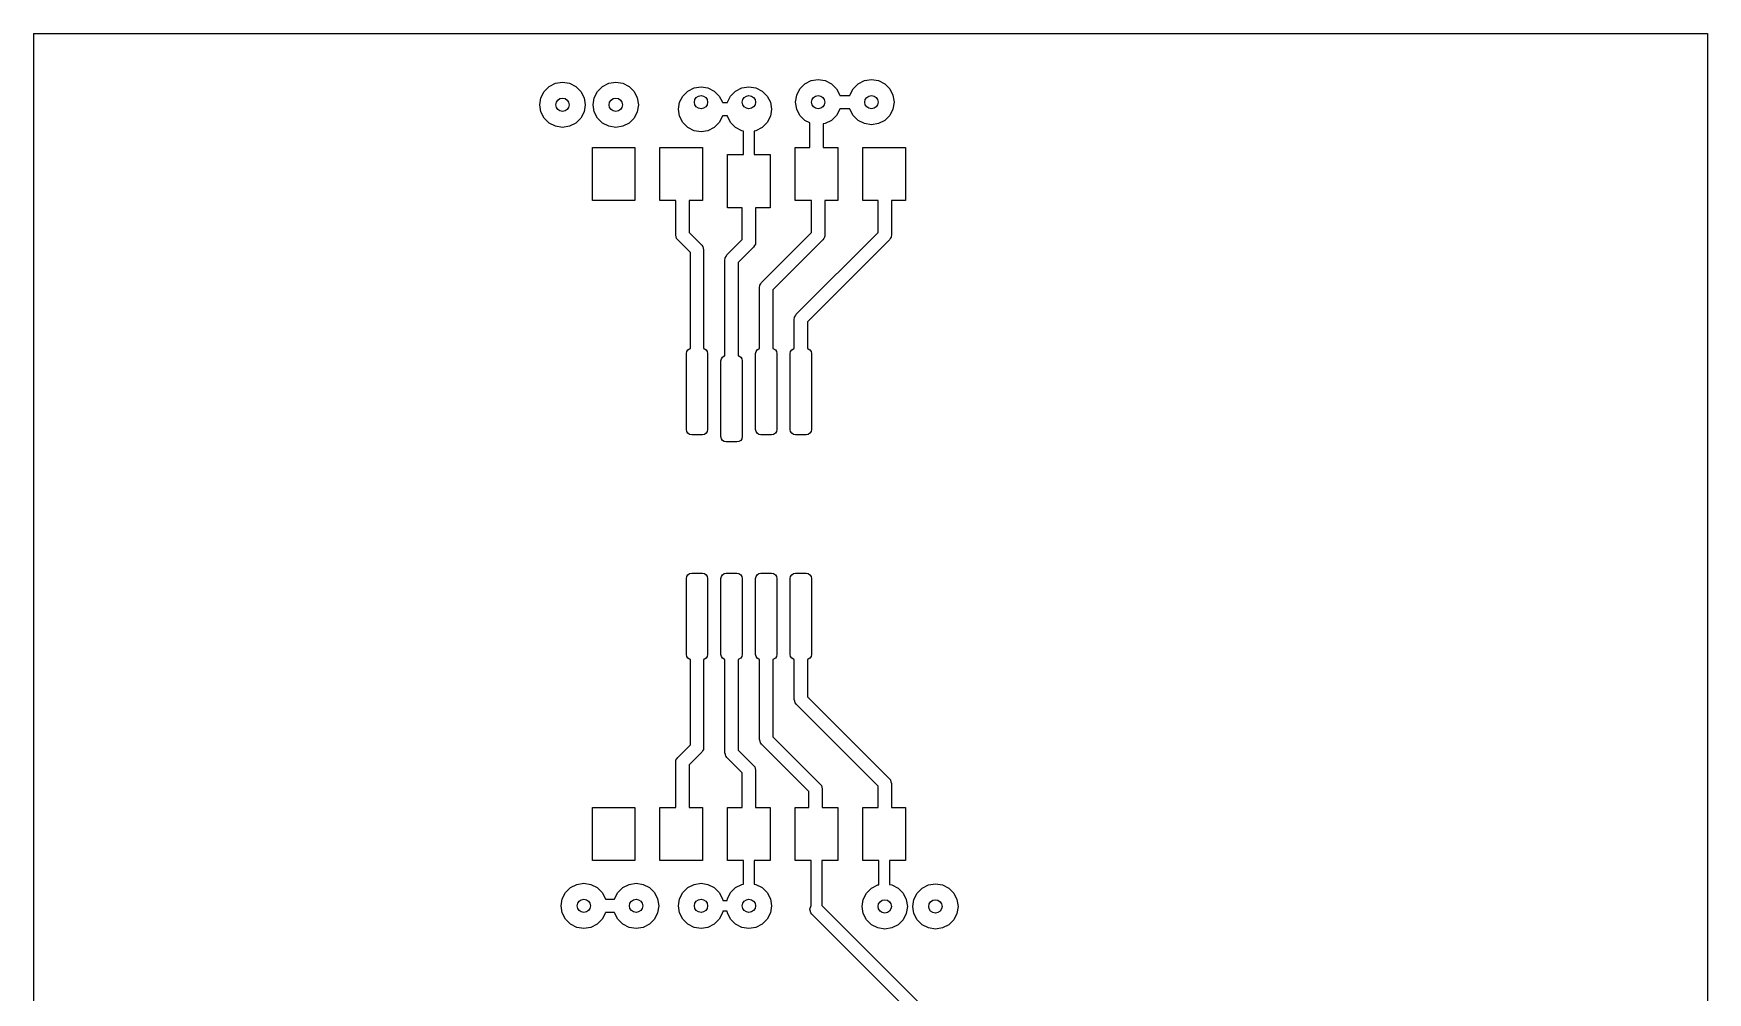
# Model space of a CAD drawing. Header units: millimetres. Extents: x -19 to 12.4, y -42 to 15.6.
# Drawn here: x -19.02 to 12.41, y -2.42 to 15.59 of the extents above; entities that cross this region are included whole.
import ezdxf

# ---------------------------------------------------------------- set-up
doc = ezdxf.new("R2010")
doc.units = ezdxf.units.MM

msp = doc.modelspace()

# ---------------------------------------------------------------- linework, layer by layer
at = {"color": 7, "linetype": 'Continuous'}
for p, q in [((-19.016, 15.594), (12.412, 15.594)), ((-19.016, 15.594), (-19.016, -42.046)), ((12.412, 15.594), (12.412, -42.046)), ((-9.488, 14.386), (-9.428, 14.504)), ((-9.428, 14.504), (-9.334, 14.598)), ((-9.334, 14.598), (-9.215, 14.658)), ((-9.215, 14.658), (-9.084, 14.679)), ((-9.084, 14.679), (-8.953, 14.658)), ((-8.953, 14.658), (-8.834, 14.598)), ((-8.834, 14.598), (-8.74, 14.504)), ((-8.74, 14.504), (-8.68, 14.386)), ((-8.488, 14.386), (-8.428, 14.504)), ((-8.428, 14.504), (-8.334, 14.598)), ((-8.334, 14.598), (-8.215, 14.658)), ((-8.215, 14.658), (-8.084, 14.679)), ((-8.084, 14.679), (-7.953, 14.658)), ((-7.953, 14.658), (-7.834, 14.598)), ((-7.834, 14.598), (-7.74, 14.504)), ((-7.74, 14.504), (-7.68, 14.386)), ((-6.828, 14.419), (-6.734, 14.513)), ((-6.734, 14.513), (-6.615, 14.573)), ((-6.615, 14.573), (-6.484, 14.594)), ((-6.484, 14.594), (-6.353, 14.573)), ((-6.353, 14.573), (-6.234, 14.513)), ((-6.234, 14.513), (-6.14, 14.419)), ((-5.928, 14.419), (-5.834, 14.513)), ((-5.834, 14.513), (-5.715, 14.573)), ((-5.715, 14.573), (-5.584, 14.594)), ((-5.584, 14.594), (-5.453, 14.573)), ((-5.453, 14.573), (-5.334, 14.513)), ((-5.334, 14.513), (-5.24, 14.419)), ((-4.688, 14.436), (-4.628, 14.554)), ((-4.628, 14.554), (-4.534, 14.648)), ((-4.534, 14.648), (-4.415, 14.708)), ((-4.415, 14.708), (-4.284, 14.729)), ((-4.284, 14.729), (-4.153, 14.708)), ((-4.153, 14.708), (-4.034, 14.648)), ((-4.034, 14.648), (-3.94, 14.554)), ((-3.94, 14.554), (-3.88, 14.436)), ((-3.688, 14.436), (-3.628, 14.554)), ((-3.628, 14.554), (-3.534, 14.648)), ((-3.534, 14.648), (-3.415, 14.708)), ((-3.415, 14.708), (-3.284, 14.729)), ((-3.284, 14.729), (-3.153, 14.708)), ((-3.153, 14.708), (-3.034, 14.648)), ((-3.034, 14.648), (-2.94, 14.554)), ((-2.94, 14.554), (-2.88, 14.436)), ((-9.509, 14.254), (-9.488, 14.386)), ((-9.488, 14.123), (-9.509, 14.254)), ((-8.68, 14.386), (-8.659, 14.254)), ((-8.659, 14.254), (-8.68, 14.123)), ((-8.509, 14.254), (-8.488, 14.386)), ((-8.488, 14.123), (-8.509, 14.254)), ((-7.68, 14.386), (-7.659, 14.254)), ((-7.659, 14.254), (-7.68, 14.123)), ((-6.909, 14.169), (-6.888, 14.301)), ((-6.888, 14.038), (-6.909, 14.169)), ((-6.888, 14.301), (-6.828, 14.419)), ((-6.14, 14.419), (-6.08, 14.301)), ((-6.08, 14.301), (-6.079, 14.294)), ((-6.079, 14.294), (-5.989, 14.294)), ((-5.989, 14.294), (-5.988, 14.301)), ((-5.988, 14.301), (-5.928, 14.419)), ((-5.24, 14.419), (-5.18, 14.301)), ((-5.18, 14.301), (-5.159, 14.169)), ((-5.159, 14.169), (-5.18, 14.038)), ((-4.709, 14.304), (-4.688, 14.436)), ((-4.688, 14.173), (-4.709, 14.304)), ((-4.628, 14.054), (-4.688, 14.173)), ((-3.88, 14.173), (-3.94, 14.054)), ((-3.88, 14.436), (-3.879, 14.429)), ((-3.879, 14.179), (-3.88, 14.173)), ((-3.879, 14.429), (-3.689, 14.429)), ((-3.689, 14.179), (-3.879, 14.179)), ((-3.689, 14.429), (-3.688, 14.436)), ((-3.688, 14.173), (-3.689, 14.179)), ((-3.628, 14.054), (-3.688, 14.173)), ((-2.88, 14.173), (-2.94, 14.054)), ((-2.88, 14.436), (-2.859, 14.304)), ((-2.859, 14.304), (-2.88, 14.173)), ((-9.428, 14.004), (-9.488, 14.123)), ((-9.334, 13.91), (-9.428, 14.004)), ((-9.215, 13.85), (-9.334, 13.91)), ((-9.084, 13.829), (-9.215, 13.85)), ((-8.953, 13.85), (-9.084, 13.829)), ((-8.834, 13.91), (-8.953, 13.85)), ((-8.74, 14.004), (-8.834, 13.91)), ((-8.68, 14.123), (-8.74, 14.004)), ((-8.428, 14.004), (-8.488, 14.123)), ((-8.334, 13.91), (-8.428, 14.004)), ((-8.215, 13.85), (-8.334, 13.91)), ((-8.084, 13.829), (-8.215, 13.85)), ((-7.953, 13.85), (-8.084, 13.829)), ((-7.834, 13.91), (-7.953, 13.85)), ((-7.74, 14.004), (-7.834, 13.91)), ((-7.68, 14.123), (-7.74, 14.004)), ((-6.828, 13.919), (-6.888, 14.038)), ((-6.734, 13.825), (-6.828, 13.919)), ((-6.14, 13.919), (-6.234, 13.825)), ((-6.08, 14.038), (-6.14, 13.919)), ((-6.079, 14.044), (-6.08, 14.038)), ((-5.989, 14.044), (-6.079, 14.044)), ((-5.988, 14.038), (-5.989, 14.044)), ((-5.928, 13.919), (-5.988, 14.038)), ((-5.834, 13.825), (-5.928, 13.919)), ((-5.24, 13.919), (-5.334, 13.825)), ((-5.18, 14.038), (-5.24, 13.919)), ((-4.534, 13.96), (-4.628, 14.054)), ((-4.439, 13.912), (-4.534, 13.96)), ((-4.439, 13.454), (-4.439, 13.912)), ((-4.153, 13.9), (-4.189, 13.894)), ((-4.189, 13.894), (-4.189, 13.454)), ((-4.034, 13.96), (-4.153, 13.9)), ((-3.94, 14.054), (-4.034, 13.96)), ((-3.534, 13.96), (-3.628, 14.054)), ((-3.415, 13.9), (-3.534, 13.96)), ((-3.284, 13.879), (-3.415, 13.9)), ((-3.153, 13.9), (-3.284, 13.879)), ((-3.034, 13.96), (-3.153, 13.9)), ((-2.94, 14.054), (-3.034, 13.96)), ((-6.615, 13.765), (-6.734, 13.825)), ((-6.484, 13.744), (-6.615, 13.765)), ((-6.353, 13.765), (-6.484, 13.744)), ((-6.234, 13.825), (-6.353, 13.765)), ((-5.715, 13.765), (-5.834, 13.825)), ((-5.684, 13.76), (-5.715, 13.765)), ((-5.684, 13.319), (-5.684, 13.76)), ((-5.453, 13.765), (-5.484, 13.76)), ((-5.484, 13.76), (-5.484, 13.319)), ((-5.334, 13.825), (-5.453, 13.765)), ((-8.524, 12.454), (-8.524, 13.454)), ((-8.524, 13.454), (-7.724, 13.454)), ((-7.724, 13.454), (-7.724, 12.454)), ((-7.254, 12.454), (-7.254, 13.454)), ((-7.254, 13.454), (-6.454, 13.454)), ((-6.454, 13.454), (-6.454, 12.454)), ((-5.984, 12.319), (-5.984, 13.319)), ((-5.984, 13.319), (-5.684, 13.319)), ((-5.484, 13.319), (-5.184, 13.319)), ((-5.184, 13.319), (-5.184, 12.319)), ((-4.714, 12.454), (-4.714, 13.454)), ((-4.714, 13.454), (-4.439, 13.454)), ((-4.189, 13.454), (-3.914, 13.454)), ((-3.914, 13.454), (-3.914, 12.454)), ((-3.444, 12.454), (-3.444, 13.454)), ((-3.444, 13.454), (-2.644, 13.454)), ((-2.644, 13.454), (-2.644, 12.454)), ((-7.724, 12.454), (-8.524, 12.454)), ((-6.959, 12.454), (-7.254, 12.454)), ((-6.959, 11.804), (-6.959, 12.454)), ((-6.454, 12.454), (-6.709, 12.454)), ((-6.709, 12.454), (-6.709, 11.856)), ((-5.709, 12.319), (-5.984, 12.319)), ((-5.709, 11.721), (-5.709, 12.319)), ((-5.184, 12.319), (-5.459, 12.319)), ((-5.459, 12.319), (-5.459, 11.669)), ((-4.409, 12.454), (-4.714, 12.454)), ((-4.409, 11.856), (-4.409, 12.454)), ((-3.914, 12.454), (-4.159, 12.454)), ((-4.159, 12.454), (-4.159, 11.804)), ((-3.159, 12.454), (-3.444, 12.454)), ((-3.159, 11.856), (-3.159, 12.454)), ((-2.644, 12.454), (-2.909, 12.454)), ((-2.909, 12.454), (-2.909, 11.804)), ((-6.95, 11.775), (-6.959, 11.804)), ((-6.944, 11.744), (-6.95, 11.775)), ((-6.94, 11.739), (-6.944, 11.744)), ((-6.939, 11.737), (-6.94, 11.739)), ((-6.936, 11.734), (-6.939, 11.737)), ((-6.922, 11.716), (-6.936, 11.734)), ((-6.684, 11.478), (-6.922, 11.716)), ((-6.709, 11.856), (-6.471, 11.618)), ((-5.997, 11.433), (-5.709, 11.721)), ((-5.464, 11.634), (-5.481, 11.608)), ((-5.463, 11.64), (-5.464, 11.634)), ((-5.462, 11.643), (-5.463, 11.64)), ((-5.459, 11.669), (-5.462, 11.647)), ((-5.462, 11.647), (-5.462, 11.643)), ((-5.347, 10.918), (-4.409, 11.856)), ((-4.196, 11.716), (-5.134, 10.778)), ((-4.697, 10.318), (-3.159, 11.856)), ((-2.946, 11.716), (-4.484, 10.178)), ((-4.181, 11.743), (-4.196, 11.716)), ((-4.164, 11.769), (-4.181, 11.743)), ((-4.163, 11.775), (-4.164, 11.769)), ((-4.162, 11.778), (-4.163, 11.775)), ((-4.159, 11.804), (-4.162, 11.782)), ((-4.162, 11.782), (-4.162, 11.778)), ((-2.931, 11.743), (-2.946, 11.716)), ((-2.914, 11.769), (-2.931, 11.743)), ((-2.913, 11.775), (-2.914, 11.769)), ((-2.912, 11.778), (-2.913, 11.775)), ((-2.909, 11.804), (-2.912, 11.782)), ((-2.912, 11.782), (-2.912, 11.778)), ((-6.684, 9.674), (-6.684, 11.478)), ((-6.471, 11.618), (-6.457, 11.6)), ((-6.457, 11.6), (-6.454, 11.597)), ((-6.454, 11.597), (-6.453, 11.594)), ((-6.453, 11.594), (-6.449, 11.589)), ((-6.449, 11.589), (-6.443, 11.559)), ((-6.443, 11.559), (-6.434, 11.529)), ((-6.434, 11.529), (-6.434, 9.674)), ((-6.034, 11.344), (-6.031, 11.366)), ((-6.034, 9.539), (-6.034, 11.344)), ((-6.031, 11.371), (-6.03, 11.373)), ((-6.031, 11.366), (-6.031, 11.371)), ((-6.03, 11.373), (-6.029, 11.379)), ((-6.029, 11.379), (-6.012, 11.405)), ((-6.012, 11.405), (-5.997, 11.433)), ((-5.496, 11.581), (-5.784, 11.292)), ((-5.481, 11.608), (-5.496, 11.581)), ((-5.784, 11.292), (-5.784, 9.539)), ((-5.384, 10.829), (-5.381, 10.851)), ((-5.384, 9.674), (-5.384, 10.829)), ((-5.381, 10.856), (-5.38, 10.858)), ((-5.381, 10.851), (-5.381, 10.856)), ((-5.38, 10.858), (-5.379, 10.864)), ((-5.379, 10.864), (-5.362, 10.891)), ((-5.362, 10.891), (-5.347, 10.918)), ((-5.134, 10.778), (-5.134, 9.674)), ((-4.734, 10.229), (-4.731, 10.251)), ((-4.734, 9.674), (-4.734, 10.229)), ((-4.731, 10.256), (-4.73, 10.258)), ((-4.731, 10.251), (-4.731, 10.256)), ((-4.73, 10.258), (-4.729, 10.264)), ((-4.729, 10.264), (-4.712, 10.291)), ((-4.712, 10.291), (-4.697, 10.318)), ((-4.484, 10.178), (-4.484, 9.674)), ((-6.759, 9.579), (-6.751, 9.618)), ((-6.759, 8.154), (-6.759, 9.579)), ((-6.751, 9.618), (-6.73, 9.65)), ((-6.73, 9.65), (-6.697, 9.672)), ((-6.697, 9.672), (-6.684, 9.674)), ((-6.434, 9.674), (-6.421, 9.672)), ((-6.421, 9.672), (-6.388, 9.65)), ((-6.388, 9.65), (-6.367, 9.618)), ((-6.367, 9.618), (-6.359, 9.579)), ((-6.359, 9.579), (-6.359, 8.154)), ((-6.109, 9.444), (-6.101, 9.482)), ((-6.109, 8.019), (-6.109, 9.444)), ((-6.101, 9.482), (-6.08, 9.515)), ((-6.08, 9.515), (-6.047, 9.537)), ((-6.047, 9.537), (-6.034, 9.539)), ((-5.784, 9.539), (-5.771, 9.537)), ((-5.771, 9.537), (-5.738, 9.515)), ((-5.738, 9.515), (-5.717, 9.482)), ((-5.717, 9.482), (-5.709, 9.444)), ((-5.709, 9.444), (-5.709, 8.019)), ((-5.459, 9.579), (-5.451, 9.618)), ((-5.459, 8.154), (-5.459, 9.579)), ((-5.451, 9.618), (-5.43, 9.65)), ((-5.43, 9.65), (-5.397, 9.672)), ((-5.397, 9.672), (-5.384, 9.674)), ((-5.134, 9.674), (-5.121, 9.672)), ((-5.121, 9.672), (-5.088, 9.65)), ((-5.088, 9.65), (-5.067, 9.618)), ((-5.067, 9.618), (-5.059, 9.579)), ((-5.059, 9.579), (-5.059, 8.154)), ((-4.809, 9.579), (-4.801, 9.618)), ((-4.809, 8.154), (-4.809, 9.579)), ((-4.801, 9.618), (-4.78, 9.65)), ((-4.78, 9.65), (-4.747, 9.672)), ((-4.747, 9.672), (-4.734, 9.674)), ((-4.484, 9.674), (-4.471, 9.672)), ((-4.471, 9.672), (-4.438, 9.65)), ((-4.438, 9.65), (-4.417, 9.618)), ((-4.417, 9.618), (-4.409, 9.579)), ((-4.409, 9.579), (-4.409, 8.154)), ((-6.751, 8.116), (-6.759, 8.154)), ((-6.73, 8.084), (-6.751, 8.116)), ((-6.697, 8.062), (-6.73, 8.084)), ((-6.659, 8.054), (-6.697, 8.062)), ((-6.459, 8.054), (-6.659, 8.054)), ((-6.421, 8.062), (-6.459, 8.054)), ((-6.388, 8.084), (-6.421, 8.062)), ((-6.367, 8.116), (-6.388, 8.084)), ((-6.359, 8.154), (-6.367, 8.116)), ((-6.101, 7.981), (-6.109, 8.019)), ((-6.08, 7.949), (-6.101, 7.981)), ((-6.047, 7.927), (-6.08, 7.949)), ((-6.009, 7.919), (-6.047, 7.927)), ((-5.809, 7.919), (-6.009, 7.919)), ((-5.771, 7.927), (-5.809, 7.919)), ((-5.738, 7.949), (-5.771, 7.927)), ((-5.717, 7.981), (-5.738, 7.949)), ((-5.709, 8.019), (-5.717, 7.981)), ((-5.451, 8.116), (-5.459, 8.154)), ((-5.43, 8.084), (-5.451, 8.116)), ((-5.397, 8.062), (-5.43, 8.084)), ((-5.359, 8.054), (-5.397, 8.062)), ((-5.159, 8.054), (-5.359, 8.054)), ((-5.121, 8.062), (-5.159, 8.054)), ((-5.088, 8.084), (-5.121, 8.062)), ((-5.067, 8.116), (-5.088, 8.084)), ((-5.059, 8.154), (-5.067, 8.116)), ((-4.801, 8.116), (-4.809, 8.154)), ((-4.78, 8.084), (-4.801, 8.116)), ((-4.747, 8.062), (-4.78, 8.084)), ((-4.709, 8.054), (-4.747, 8.062)), ((-4.509, 8.054), (-4.709, 8.054)), ((-4.471, 8.062), (-4.509, 8.054)), ((-4.438, 8.084), (-4.471, 8.062)), ((-4.417, 8.116), (-4.438, 8.084)), ((-4.409, 8.154), (-4.417, 8.116)), ((-6.759, 5.354), (-6.751, 5.393)), ((-6.759, 3.929), (-6.759, 5.354)), ((-6.751, 5.393), (-6.73, 5.425)), ((-6.73, 5.425), (-6.697, 5.447)), ((-6.697, 5.447), (-6.659, 5.454)), ((-6.659, 5.454), (-6.459, 5.454)), ((-6.459, 5.454), (-6.421, 5.447)), ((-6.421, 5.447), (-6.388, 5.425)), ((-6.388, 5.425), (-6.367, 5.393)), ((-6.367, 5.393), (-6.359, 5.354)), ((-6.359, 5.354), (-6.359, 3.929)), ((-6.109, 5.354), (-6.101, 5.393)), ((-6.109, 3.929), (-6.109, 5.354)), ((-6.101, 5.393), (-6.08, 5.425)), ((-6.08, 5.425), (-6.047, 5.447)), ((-6.047, 5.447), (-6.009, 5.454)), ((-6.009, 5.454), (-5.809, 5.454)), ((-5.809, 5.454), (-5.771, 5.447)), ((-5.771, 5.447), (-5.738, 5.425)), ((-5.738, 5.425), (-5.717, 5.393)), ((-5.717, 5.393), (-5.709, 5.354)), ((-5.709, 5.354), (-5.709, 3.929)), ((-5.459, 5.354), (-5.451, 5.393)), ((-5.459, 3.929), (-5.459, 5.354)), ((-5.451, 5.393), (-5.43, 5.425)), ((-5.43, 5.425), (-5.397, 5.447)), ((-5.397, 5.447), (-5.359, 5.454)), ((-5.359, 5.454), (-5.159, 5.454)), ((-5.159, 5.454), (-5.121, 5.447)), ((-5.121, 5.447), (-5.088, 5.425)), ((-5.088, 5.425), (-5.067, 5.393)), ((-5.067, 5.393), (-5.059, 5.354)), ((-5.059, 5.354), (-5.059, 3.929)), ((-4.809, 5.354), (-4.801, 5.393)), ((-4.809, 3.929), (-4.809, 5.354)), ((-4.801, 5.393), (-4.78, 5.425)), ((-4.78, 5.425), (-4.747, 5.447)), ((-4.747, 5.447), (-4.709, 5.454)), ((-4.709, 5.454), (-4.509, 5.454)), ((-4.509, 5.454), (-4.471, 5.447)), ((-4.471, 5.447), (-4.438, 5.425)), ((-4.438, 5.425), (-4.417, 5.393)), ((-4.417, 5.393), (-4.409, 5.354)), ((-4.409, 5.354), (-4.409, 3.929)), ((-6.751, 3.891), (-6.759, 3.929)), ((-6.73, 3.859), (-6.751, 3.891)), ((-6.697, 3.837), (-6.73, 3.859)), ((-6.684, 3.834), (-6.697, 3.837)), ((-6.684, 2.231), (-6.684, 3.834)), ((-6.421, 3.837), (-6.434, 3.834)), ((-6.434, 3.834), (-6.434, 2.179)), ((-6.388, 3.859), (-6.421, 3.837)), ((-6.367, 3.891), (-6.388, 3.859)), ((-6.359, 3.929), (-6.367, 3.891)), ((-6.101, 3.891), (-6.109, 3.929)), ((-6.08, 3.859), (-6.101, 3.891)), ((-6.047, 3.837), (-6.08, 3.859)), ((-6.034, 3.834), (-6.047, 3.837)), ((-6.034, 2.079), (-6.034, 3.834)), ((-5.771, 3.837), (-5.784, 3.834)), ((-5.784, 3.834), (-5.784, 2.131)), ((-5.738, 3.859), (-5.771, 3.837)), ((-5.717, 3.891), (-5.738, 3.859)), ((-5.709, 3.929), (-5.717, 3.891)), ((-5.451, 3.891), (-5.459, 3.929)), ((-5.43, 3.859), (-5.451, 3.891)), ((-5.397, 3.837), (-5.43, 3.859)), ((-5.384, 3.834), (-5.397, 3.837)), ((-5.384, 2.329), (-5.384, 3.834)), ((-5.121, 3.837), (-5.134, 3.834)), ((-5.134, 3.834), (-5.134, 2.381)), ((-5.088, 3.859), (-5.121, 3.837)), ((-5.067, 3.891), (-5.088, 3.859)), ((-5.059, 3.929), (-5.067, 3.891)), ((-4.801, 3.891), (-4.809, 3.929)), ((-4.78, 3.859), (-4.801, 3.891)), ((-4.747, 3.837), (-4.78, 3.859)), ((-4.734, 3.834), (-4.747, 3.837)), ((-4.734, 3.079), (-4.734, 3.834)), ((-4.471, 3.837), (-4.484, 3.834)), ((-4.484, 3.834), (-4.484, 3.131)), ((-4.438, 3.859), (-4.471, 3.837)), ((-4.417, 3.891), (-4.438, 3.859)), ((-4.409, 3.929), (-4.417, 3.891)), ((-4.725, 3.05), (-4.734, 3.079)), ((-4.719, 3.019), (-4.725, 3.05)), ((-4.715, 3.014), (-4.719, 3.019)), ((-4.714, 3.012), (-4.715, 3.014)), ((-4.711, 3.009), (-4.714, 3.012)), ((-4.697, 2.991), (-4.711, 3.009)), ((-3.159, 1.453), (-4.697, 2.991)), ((-4.484, 3.131), (-2.946, 1.593)), ((-6.922, 1.993), (-6.684, 2.231)), ((-5.375, 2.3), (-5.384, 2.329)), ((-5.369, 2.269), (-5.375, 2.3)), ((-5.365, 2.264), (-5.369, 2.269)), ((-5.364, 2.262), (-5.365, 2.264)), ((-5.361, 2.259), (-5.364, 2.262)), ((-5.347, 2.241), (-5.361, 2.259)), ((-4.459, 1.353), (-5.347, 2.241)), ((-5.134, 2.381), (-4.246, 1.493)), ((-6.959, 1.904), (-6.956, 1.926)), ((-6.959, 1.054), (-6.959, 1.904)), ((-6.956, 1.931), (-6.955, 1.933)), ((-6.956, 1.926), (-6.956, 1.931)), ((-6.955, 1.933), (-6.954, 1.939)), ((-6.954, 1.939), (-6.937, 1.966)), ((-6.937, 1.966), (-6.922, 1.993)), ((-6.471, 2.091), (-6.709, 1.853)), ((-6.456, 2.118), (-6.471, 2.091)), ((-6.439, 2.144), (-6.456, 2.118)), ((-6.438, 2.15), (-6.439, 2.144)), ((-6.437, 2.153), (-6.438, 2.15)), ((-6.434, 2.179), (-6.437, 2.157)), ((-6.437, 2.157), (-6.437, 2.153)), ((-6.025, 2.05), (-6.034, 2.079)), ((-6.019, 2.019), (-6.025, 2.05)), ((-6.015, 2.014), (-6.019, 2.019)), ((-6.014, 2.012), (-6.015, 2.014)), ((-6.011, 2.009), (-6.014, 2.012)), ((-5.997, 1.991), (-6.011, 2.009)), ((-5.709, 1.703), (-5.997, 1.991)), ((-5.784, 2.131), (-5.496, 1.843)), ((-6.709, 1.853), (-6.709, 1.054)), ((-5.709, 1.054), (-5.709, 1.703)), ((-5.496, 1.843), (-5.482, 1.825)), ((-5.482, 1.825), (-5.479, 1.822)), ((-5.479, 1.822), (-5.478, 1.819)), ((-5.478, 1.819), (-5.474, 1.814)), ((-5.474, 1.814), (-5.468, 1.784)), ((-5.468, 1.784), (-5.459, 1.754)), ((-5.459, 1.754), (-5.459, 1.054)), ((-2.946, 1.593), (-2.932, 1.575)), ((-2.932, 1.575), (-2.929, 1.572)), ((-2.929, 1.572), (-2.928, 1.569)), ((-4.459, 1.054), (-4.459, 1.353)), ((-4.246, 1.493), (-4.232, 1.475)), ((-4.232, 1.475), (-4.229, 1.472)), ((-4.229, 1.472), (-4.228, 1.469)), ((-4.228, 1.469), (-4.224, 1.464)), ((-4.224, 1.464), (-4.218, 1.434)), ((-4.218, 1.434), (-4.209, 1.404)), ((-4.209, 1.404), (-4.209, 1.054)), ((-3.159, 1.054), (-3.159, 1.453)), ((-2.928, 1.569), (-2.924, 1.564)), ((-2.924, 1.564), (-2.918, 1.534)), ((-2.918, 1.534), (-2.909, 1.504)), ((-2.909, 1.504), (-2.909, 1.054)), ((-8.524, 0.054), (-8.524, 1.054)), ((-8.524, 1.054), (-7.724, 1.054)), ((-7.724, 1.054), (-7.724, 0.054)), ((-7.254, 0.054), (-7.254, 1.054)), ((-7.254, 1.054), (-6.959, 1.054)), ((-6.709, 1.054), (-6.454, 1.054)), ((-6.454, 1.054), (-6.454, 0.054)), ((-5.984, 0.054), (-5.984, 1.054)), ((-5.984, 1.054), (-5.709, 1.054)), ((-5.459, 1.054), (-5.184, 1.054)), ((-5.184, 1.054), (-5.184, 0.054)), ((-4.714, 0.054), (-4.714, 1.054)), ((-4.714, 1.054), (-4.459, 1.054)), ((-4.209, 1.054), (-3.914, 1.054)), ((-3.914, 1.054), (-3.914, 0.054)), ((-3.444, 0.054), (-3.444, 1.054)), ((-3.444, 1.054), (-3.159, 1.054)), ((-2.909, 1.054), (-2.644, 1.054)), ((-2.644, 1.054), (-2.644, 0.054)), ((-7.724, 0.054), (-8.524, 0.054)), ((-6.454, 0.054), (-7.254, 0.054)), ((-5.684, 0.054), (-5.984, 0.054)), ((-5.684, -0.387), (-5.684, 0.054)), ((-5.184, 0.054), (-5.484, 0.054)), ((-5.484, 0.054), (-5.484, -0.387)), ((-4.414, 0.054), (-4.714, 0.054)), ((-4.414, -0.791), (-4.414, 0.054)), ((-3.914, 0.054), (-4.214, 0.054)), ((-4.214, 0.054), (-4.214, -0.789)), ((-3.144, 0.054), (-3.444, 0.054)), ((-3.144, -0.398), (-3.144, 0.054)), ((-2.644, 0.054), (-2.944, 0.054)), ((-2.944, 0.054), (-2.944, -0.395)), ((-9.088, -0.664), (-9.028, -0.546)), ((-9.028, -0.546), (-8.934, -0.452)), ((-8.934, -0.452), (-8.815, -0.392)), ((-8.815, -0.392), (-8.684, -0.371)), ((-8.684, -0.371), (-8.553, -0.392)), ((-8.553, -0.392), (-8.434, -0.452)), ((-8.434, -0.452), (-8.34, -0.546)), ((-8.34, -0.546), (-8.28, -0.664)), ((-8.108, -0.664), (-8.047, -0.546)), ((-8.047, -0.546), (-7.953, -0.452)), ((-7.953, -0.452), (-7.835, -0.392)), ((-7.835, -0.392), (-7.703, -0.371)), ((-7.703, -0.371), (-7.572, -0.392)), ((-7.572, -0.392), (-7.454, -0.452)), ((-7.454, -0.452), (-7.36, -0.546)), ((-7.36, -0.546), (-7.299, -0.664)), ((-6.888, -0.664), (-6.828, -0.546)), ((-6.828, -0.546), (-6.734, -0.452)), ((-6.734, -0.452), (-6.615, -0.392)), ((-6.615, -0.392), (-6.484, -0.371)), ((-6.484, -0.371), (-6.353, -0.392)), ((-6.353, -0.392), (-6.234, -0.452)), ((-6.234, -0.452), (-6.14, -0.546)), ((-6.14, -0.546), (-6.08, -0.664)), ((-5.988, -0.664), (-5.928, -0.546)), ((-5.928, -0.546), (-5.834, -0.452)), ((-5.834, -0.452), (-5.715, -0.392)), ((-5.715, -0.392), (-5.684, -0.387)), ((-5.484, -0.387), (-5.453, -0.392)), ((-5.453, -0.392), (-5.334, -0.452)), ((-5.334, -0.452), (-5.24, -0.546)), ((-5.24, -0.546), (-5.18, -0.664)), ((-3.438, -0.674), (-3.378, -0.556)), ((-3.378, -0.556), (-3.284, -0.462)), ((-3.284, -0.462), (-3.165, -0.402)), ((-3.165, -0.402), (-3.144, -0.398)), ((-2.944, -0.395), (-2.903, -0.402)), ((-2.903, -0.402), (-2.784, -0.462)), ((-2.784, -0.462), (-2.69, -0.556)), ((-2.69, -0.556), (-2.63, -0.674)), ((-2.488, -0.674), (-2.428, -0.556)), ((-2.428, -0.556), (-2.334, -0.462)), ((-2.334, -0.462), (-2.215, -0.402)), ((-2.215, -0.402), (-2.084, -0.381)), ((-2.084, -0.381), (-1.953, -0.402)), ((-1.953, -0.402), (-1.834, -0.462)), ((-1.834, -0.462), (-1.74, -0.556)), ((-1.74, -0.556), (-1.68, -0.674)), ((-9.109, -0.796), (-9.088, -0.664)), ((-9.088, -0.927), (-9.109, -0.796)), ((-9.028, -1.046), (-9.088, -0.927)), ((-8.28, -0.927), (-8.34, -1.046)), ((-8.28, -0.664), (-8.279, -0.671)), ((-8.279, -0.921), (-8.28, -0.927)), ((-8.279, -0.671), (-8.109, -0.671)), ((-8.109, -0.921), (-8.279, -0.921)), ((-8.109, -0.671), (-8.108, -0.664)), ((-8.108, -0.927), (-8.109, -0.921)), ((-8.047, -1.046), (-8.108, -0.927)), ((-7.299, -0.927), (-7.36, -1.046)), ((-7.299, -0.664), (-7.278, -0.796)), ((-7.278, -0.796), (-7.299, -0.927)), ((-6.909, -0.796), (-6.888, -0.664)), ((-6.888, -0.927), (-6.909, -0.796)), ((-6.828, -1.046), (-6.888, -0.927)), ((-6.08, -0.927), (-6.14, -1.046)), ((-6.08, -0.664), (-6.075, -0.696)), ((-6.075, -0.896), (-6.08, -0.927)), ((-6.075, -0.696), (-5.993, -0.696)), ((-5.993, -0.896), (-6.075, -0.896)), ((-5.993, -0.696), (-5.988, -0.664)), ((-5.988, -0.927), (-5.993, -0.896)), ((-5.928, -1.046), (-5.988, -0.927)), ((-5.18, -0.927), (-5.24, -1.046)), ((-5.18, -0.664), (-5.159, -0.796)), ((-5.159, -0.796), (-5.18, -0.927)), ((-4.439, -0.857), (-4.414, -0.791)), ((-4.424, -0.926), (-4.439, -0.857)), ((-4.402, -0.954), (-4.424, -0.926)), ((-4.214, -0.789), (0.554, -5.557)), ((-3.459, -0.806), (-3.438, -0.674)), ((-3.438, -0.937), (-3.459, -0.806)), ((-3.378, -1.056), (-3.438, -0.937)), ((-2.63, -0.937), (-2.69, -1.056)), ((-2.63, -0.674), (-2.609, -0.806)), ((-2.609, -0.806), (-2.63, -0.937)), ((-2.509, -0.806), (-2.488, -0.674)), ((-2.488, -0.937), (-2.509, -0.806)), ((-2.428, -1.056), (-2.488, -0.937)), ((-1.68, -0.937), (-1.74, -1.056)), ((-1.68, -0.674), (-1.659, -0.806)), ((-1.659, -0.806), (-1.68, -0.937)), ((-8.934, -1.14), (-9.028, -1.046)), ((-8.815, -1.2), (-8.934, -1.14)), ((-8.684, -1.221), (-8.815, -1.2)), ((-8.553, -1.2), (-8.684, -1.221)), ((-8.434, -1.14), (-8.553, -1.2)), ((-8.34, -1.046), (-8.434, -1.14)), ((-7.953, -1.14), (-8.047, -1.046)), ((-7.835, -1.2), (-7.953, -1.14)), ((-7.703, -1.221), (-7.835, -1.2)), ((-7.572, -1.2), (-7.703, -1.221)), ((-7.454, -1.14), (-7.572, -1.2)), ((-7.36, -1.046), (-7.454, -1.14)), ((-6.734, -1.14), (-6.828, -1.046)), ((-6.615, -1.2), (-6.734, -1.14)), ((-6.484, -1.221), (-6.615, -1.2)), ((-6.353, -1.2), (-6.484, -1.221)), ((-6.234, -1.14), (-6.353, -1.2)), ((-6.14, -1.046), (-6.234, -1.14)), ((-5.834, -1.14), (-5.928, -1.046)), ((-5.715, -1.2), (-5.834, -1.14)), ((-5.584, -1.221), (-5.715, -1.2)), ((-5.453, -1.2), (-5.584, -1.221)), ((-5.334, -1.14), (-5.453, -1.2)), ((-5.24, -1.046), (-5.334, -1.14)), ((0.341, -5.697), (-4.402, -0.954)), ((-3.284, -1.15), (-3.378, -1.056)), ((-3.165, -1.21), (-3.284, -1.15)), ((-3.034, -1.231), (-3.165, -1.21)), ((-2.903, -1.21), (-3.034, -1.231)), ((-2.784, -1.15), (-2.903, -1.21)), ((-2.69, -1.056), (-2.784, -1.15)), ((-2.334, -1.15), (-2.428, -1.056)), ((-2.215, -1.21), (-2.334, -1.15)), ((-2.084, -1.231), (-2.215, -1.21)), ((-1.953, -1.21), (-2.084, -1.231)), ((-1.834, -1.15), (-1.953, -1.21)), ((-1.74, -1.056), (-1.834, -1.15))]:
    msp.add_line(p, q, dxfattribs=at)
for centre in [(-9.084, 14.254), (-8.084, 14.254), (-6.484, 14.304), (-5.584, 14.304), (-4.284, 14.304), (-3.284, 14.304), (-8.684, -0.796), (-7.703, -0.796), (-6.484, -0.796), (-5.584, -0.796), (-3.034, -0.806), (-2.084, -0.806)]:
    msp.add_circle(centre, 0.125, dxfattribs=at)

doc.saveas('drawing.dxf')
